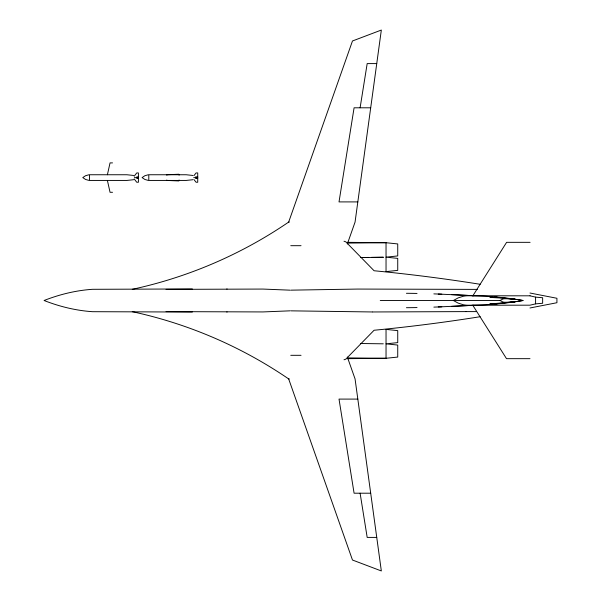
<?xml version="1.0" encoding="UTF-8"?>
<svg xmlns="http://www.w3.org/2000/svg" width="601" height="601" viewBox="0 0 601 601"><rect width="100%" height="100%" fill="white"/><g stroke="black" fill="none" stroke-linecap="round" stroke-linejoin="round"><path stroke-width="0.9" d="M360.104 107.797L367.181 63.593L376.744 63.593M107.399 174.748L110.043 162.894L112.53 162.894M166.83 179.984L166.71 180.435L178.843 180.946L179.098 180.007M132.28 289.321A443.155 443.155 0 0 0 288.668 222.077L352.471 40.981L381.334 30.05L355.063 222.077L347.355 243.938M472.844 295.812L506.62 242.331L530.09 242.331M134.158 176.251L136.75 172.945L138.418 172.945L138.418 182.238L136.75 182.238L134.158 178.925M193.988 175.59L196.061 172.945L197.729 172.945L197.729 182.238L196.061 182.238L193.988 179.586M136.75 177.588L137.066 177.408A1.683 1.683 0 0 1 137.637 177.408A2.487 2.487 0 0 1 138.418 177.595A2.487 2.487 0 0 1 137.637 177.776A1.683 1.683 0 0 1 137.066 177.768L134.414 177.588M196.061 177.588L196.377 177.408A1.683 1.683 0 0 1 196.948 177.408A2.487 2.487 0 0 1 197.721 177.595A2.487 2.487 0 0 1 196.948 177.776A1.683 1.683 0 0 1 196.377 177.768L193.725 177.588M500.04 300.5L502.834 299.058A7.302 7.302 0 0 1 504.915 298.75A95.138 95.138 0 0 1 523.013 300.508A95.138 95.138 0 0 1 504.915 302.25A7.302 7.302 0 0 1 502.834 301.942L500.04 300.5L380.253 300.5M344.005 359.781L345.778 359.18L374.085 330.25A1720.701 1720.701 0 0 0 480.161 316.712M529.984 295.812L535.581 297.127L542.643 297.743L542.643 303.257L535.581 303.873L529.984 305.188L468.156 305.225A24.453 24.453 0 0 1 463.101 304.692L458.142 303.107L453.379 300.5L458.142 297.893L463.101 296.308A24.453 24.453 0 0 1 468.156 295.775L530.09 295.812M465.94 311.603L476.555 311.611M133.64 179.714L126.909 180.435L89.481 180.435L89.481 174.748L126.909 174.748L133.64 175.469M192.951 179.714L186.22 180.435L148.793 180.435L148.793 174.748L186.22 174.748L192.951 175.469M529.977 307.982L556.924 302.724L556.924 298.276L529.977 293.018M88.813 174.808L85.575 175.717L82.78 177.588L85.575 179.466L88.813 180.375M148.124 174.808L144.886 175.717L142.091 177.588L144.886 179.466L148.124 180.375M514.148 301.882L494.878 303.926L498.845 303.452L489.935 303.61L494.893 303.61M514.261 301.867L515.207 301.74L495.585 303.49M227.14 288.991L226.75 288.991M451.659 306.367L472.844 305.353M438.279 306.953L473.483 305.316M166.041 289.381L262.915 289.066L290.26 290.178M368.698 257.416L360.487 257.544L383.295 257.303M371.441 257.378L383.295 257.198M291.087 290.155L357.542 289.066L477.344 289.389M370.697 107.797L354.087 107.797L339.017 201.906L357.82 201.906M136.727 176.912L138.418 176.912M195.498 176.912L197.729 176.912M136.727 178.264L138.418 178.264M195.498 178.264L197.729 178.264M112.53 192.29L110.043 192.29L107.399 180.435M288.668 222.077L289.336 222.077M347.453 242.331L386.037 242.714L397.734 243.938L397.734 255.928L386.037 257.16L397.734 258.385L397.734 270.375L386.037 271.607L386.037 242.714L347.453 243.089M290.756 245.689L301.041 245.689M192.35 288.953L92.524 289.306C75.899 290.426 59.574 294.422 44.076 300.5C59.574 306.578 75.899 310.574 92.524 311.694L192.35 312.047M466.03 311.603L372.845 311.964M290.756 355.311L301.041 355.311M347.453 357.911L386.037 358.286L397.734 357.062L397.734 345.072L386.037 343.84L397.734 342.615L397.734 330.625L386.037 329.393L386.037 358.286L347.453 358.669M529.984 358.669L506.515 358.669L472.739 305.188A322.421 322.421 0 0 0 523.013 300.492A322.421 322.421 0 0 0 472.739 295.805M132.28 311.679A443.155 443.155 0 0 1 288.668 378.923L289.336 378.923M357.82 399.094L339.017 399.094L354.087 493.203L370.697 493.203M376.744 537.407L367.181 537.407L360.104 493.203M372.597 311.964L291.087 310.845M360.487 343.509L383.295 343.817M290.26 310.822L262.915 311.934L166.041 311.618M438.279 294.047L473.483 295.684M451.659 294.633L472.844 295.647M227.14 312.009L226.75 312.009M344.005 241.219L345.778 241.82L374.085 270.75A1720.701 1720.701 0 0 1 480.161 284.288M347.355 357.062L355.063 378.923L381.334 570.95L352.471 560.019L288.668 378.923M179.106 175.176L178.858 174.237L166.717 174.748L166.838 175.199M535.581 297.127L535.581 303.873M196.602 177.806A11.194 11.194 0 0 0 197.729 177.588A11.194 11.194 0 0 0 196.602 177.37M137.854 177.716A11.194 11.194 0 0 0 138.418 177.588A11.194 11.194 0 0 0 137.854 177.468M406.419 293.288A1117.605 1117.605 0 0 1 417.041 293.438M433.854 293.881A1117.605 1117.605 0 0 1 441.818 294.182M441.818 306.818A1117.605 1117.605 0 0 1 433.854 307.119M417.041 307.562A1117.605 1117.605 0 0 1 406.419 307.712M502.857 298.126L489.935 297.39L498.845 297.548L494.878 297.074L515.207 299.26L502.857 298.126"/></g></svg>
